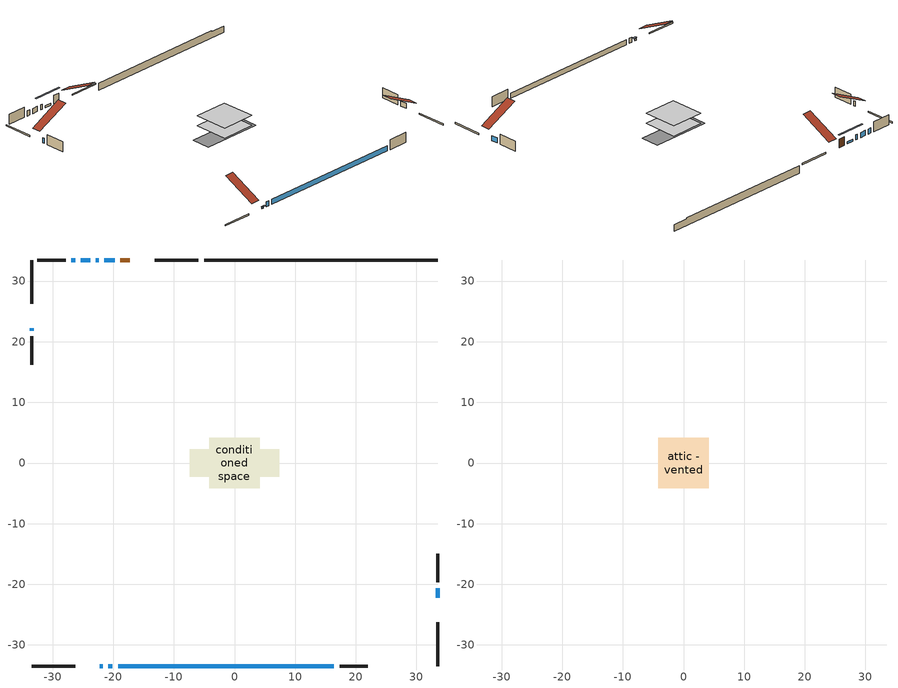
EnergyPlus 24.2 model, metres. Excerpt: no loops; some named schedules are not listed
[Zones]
conditioned space
 floor adiabatic (AdiabaticFloorConstruction): -4.2,-4.2 -4.2,4.2 4.2,4.2 4.2,-4.2 z0.52
 floor foundation (Slab1 construction): -7.35,-2.27 -7.35,2.27 7.35,2.27 7.35,-2.27 z-1.25
 wall outside (RimJoist1 construction): -5.95,33.48 -13.17,33.48 / -33.48,-33.48 -26.26,-33.48 / -33.48,33.48 -33.48,26.26 / 33.48,-33.48 33.48,-26.26 z0.52:0.82
 wall outside (AdiabaticWallConstruction 1): -17.23,33.48 -18.82,33.48 z0.52:2.55
 wall outside (AdiabaticWallConstruction): 33.48,-22.19 33.48,-20.62 / -33.48,22.19 -33.48,21.81 / -22.4,33.48 -22.87,33.48 / -23.8,33.48 -25.32,33.48 / -26.25,33.48 -26.94,33.48 / -20.78,-33.48 -20.13,-33.48 / -19.2,-33.48 16.4,-33.48 z0.52:1.74; -22.19,-33.48 -21.7,-33.48 z0.52:0.95; -19.75,33.48 -21.48,33.48 z0.52:1.03
 wall outside (Wall1 construction): -27.87,33.48 -32.55,33.48 / 17.33,-33.48 22.01,-33.48 / -33.48,20.88 -33.48,16.2 / 33.48,-19.69 33.48,-15.01 z0.52:2.96
 wall foundation (FoundationWall1 construction): -5.02,33.48,-1.25 -5.02,33.48,0.52 29.63,33.48,0.52 29.63,33.48,0.29 33.48,33.48,0.29 33.48,33.48,-1.25
 window (WindowConstruction): 33.48,-22.19 33.48,-20.62 z0.52:1.74
 window (WindowConstruction 6): -22.19,-33.48 -21.71,-33.48 z0.52:0.95
 window (WindowConstruction 7): -33.48,22.19 -33.48,21.81 z0.52:1.74
 window (WindowConstruction 8): -19.75,33.48 -21.48,33.48 z0.52:1.03
 window (WindowConstruction 1): -22.41,33.48 -22.87,33.48 z0.52:1.74
 window (WindowConstruction 2): -23.8,33.48 -25.32,33.48 z0.52:1.74
 window (WindowConstruction 3): -26.25,33.48 -26.94,33.48 z0.52:1.74
 window (WindowConstruction 4): -20.78,-33.48 -20.13,-33.48 z0.52:1.74
 window (WindowConstruction 5): -19.2,-33.48 16.4,-33.48 z0.52:1.74
 door (Door): -17.23,33.48 -18.82,33.48 z0.52:2.55
 ceiling adiabatic (AdiabaticFloorConstruction): 4.2,-4.2 4.2,4.2 -4.2,4.2 -4.2,-4.2 z0.52
attic - vented
 floor to conditioned space (Floor1 construction Reversed): -4.18,-4.18 -4.18,4.18 4.18,4.18 4.18,-4.18 z2.96
 roof outside (Roof1 construction): -16.31,33.48,2.96 -16.31,25.58,6.91 -14.1,25.58,6.91 -14.1,33.48,2.96; -23.12,-33.48,2.96 -23.12,-25.58,6.91 -25.33,-25.58,6.91 -25.33,-33.48,2.96; -33.48,23.12,2.96 -25.58,23.12,6.91 -25.58,25.33,6.91 -33.48,25.33,2.96; 33.48,-23.12,2.96 25.58,-23.12,6.91 25.58,-25.33,6.91 33.48,-25.33,2.96
shading: -21.51,-33.48 -22.39,-33.48 -22.39,-33.89 -21.51,-33.89 z1.15; -24.22,33.48 -17.01,33.48 -17.01,33.77 -24.22,33.77 z3.77
[Building]
Building 1: Terrain=Suburbs
[Site:Location]
Thunder Bay AP_ON: Latitude {deg}=48.37; Longitude {deg}=-89.32; Time Zone {hr}=-5; Elevation {m}=199; Keep Site Location Information=Yes
[Site:GroundTemperature:Shallow]
-2.12691, -4.55874, -4.75348, -3.59946, 1.0333, 5.64449, 9.64214, 12.1745, 12.3897, 10.33, 6.43429, 1.96456
[Site:WaterMainsTemperature]
Calculation Method=Schedule; Temperature Schedule=mains temperature schedule
[Material] Roughness=Rough; Thermal Absorptance=0.9
Name | Thickness {m} | Conductivity {W/m-K} | Density {kg/m3} | Specific Heat {J/kg-K} | Solar Absorptance | Visible Absorptance
asphalt or fiberglass shingles | 0.00635 | 0.162714 | 1121.4 | 1465.45 | 0.4 | 0.4
ceiling loosefill ins | 0.254 | 0.0480833 | 16.02 | 1046.75 | 0.7 | 0.7
ceiling stud and cavity | 0.1397 | 0.118414 | 65.682 | 1177.47 | 0.7 | 0.7
concrete 4.0 in. | 0.1016 | 1.803125 | 2242.8 | 837.4 | 0.7 | 0.7
concrete 8.0 in. | 0.2032 | 1.803125 | 2242.8 | 837.4 | 0.7 | 0.7
door material | 0.04445 | 0.0451087 | 512.64 | 1214.23 | 0.7 | 0.7
floor covering | 0.0127 | 0.0433444 | 54.468 | 1339.84 | 0.6 | 0.6
floor rigid ins; wall rigid ins | 0.512978 | 0.029427 | 32.04 | 1214.23 | 0.7 | 0.7
floor stud and cavity | 0.1397 | 1.75129 | 37.0049 | 1207.88 | 0.7 | 0.7
furniture material conditioned space 1 | 0.1524 | 0.115458 | 640.8 | 1214.23 | 0.6 | 0.6
gypsum board | 0.0127 | 0.160291 | 801 | 837.4 | 0.6 | 0.6
osb sheathing 0.5 in. | 0.0127 | 0.115458 | 512.64 | 1214.23 | 0.7 | 0.7
osb sheathing 0.75 in. | 0.01905 | 0.115458 | 512.64 | 1214.23 | 0.7 | 0.7
rim joist stud and cavity | 0.0508 | 0.271007 | 50.32683 | 1063.81 | 0.6 | 0.6
wall stud and cavity | 0.1397 | 0.12514 | 139.0536 | 1170.24 | 0.7 | 0.7
wall stud and cavity 1 | 0.0889 | 0.380278 | 52.3479 | 1209.89 | 0.7 | 0.7
wall stud and cavity 2 | 0.0889 | 0.391764 | 83.0341 | 1211.67 | 0.7 | 0.7
wood siding | 0.0254 | 0.102417 | 544.68 | 1172.36 | 0.4 | 0.4
wood siding 1; wood siding 2; wood siding 3 | 0.0254 | 0.102417 | 544.68 | 1172.36 | 0.7 | 0.7
[WindowMaterial:SimpleGlazingSystem]
Name | U-Factor {W/m2-K} | Solar Heat Gain Coefficient
WindowMaterial | 3.05079 | 0.68
WindowMaterial 1 | 2.24281 | 0.43
WindowMaterial 2 | 3.07861 | 0.59
WindowMaterial 3 | 2.44268 | 0.58
WindowMaterial 4 | 2.84865 | 0.56
WindowMaterial 5 | 2.82878 | 0.71
WindowMaterial 6 | 3.03773 | 0.52
WindowMaterial 7 | 2.27631 | 0.41
WindowMaterial 8 | 2.28085 | 0.4
[Construction]
AdiabaticFloorConstruction: floor stud and cavity, floor rigid ins, osb sheathing 0.75 in., floor covering
AdiabaticWallConstruction: wood siding 2, wall rigid ins, wall stud and cavity 1, gypsum board
AdiabaticWallConstruction 1: wood siding 3, wall rigid ins, wall stud and cavity 1, gypsum board
Door: door material
Floor1 construction Reversed: gypsum board, ceiling stud and cavity, ceiling loosefill ins
FoundationWall1 construction: concrete 8.0 in.
furniture construction conditioned space 1: furniture material conditioned space 1
PartitionWallConstruction: gypsum board, wall stud and cavity 2, gypsum board
RimJoist1 construction: wood siding 1, rim joist stud and cavity
Roof1 construction: asphalt or fiberglass shingles
Slab1 construction: concrete 4.0 in.
Wall1 construction: wood siding, osb sheathing 0.5 in., wall stud and cavity, gypsum board
WindowConstruction: WindowMaterial
WindowConstruction 1: WindowMaterial 1
WindowConstruction 2: WindowMaterial 2
WindowConstruction 3: WindowMaterial 3
WindowConstruction 4: WindowMaterial 4
WindowConstruction 5: WindowMaterial 5
WindowConstruction 6: WindowMaterial 6
WindowConstruction 7: WindowMaterial 7
WindowConstruction 8: WindowMaterial 8
[Zone] Multiplier=1; Part of Total Floor Area=Yes
Name | Volume {m3}
attic - vented | 43.419
conditioned space | 312.9
[Space]
Name | Zone | Volume {m3}
attic - vented 1 | attic - vented | 43.419
conditioned space 1 | conditioned space | 312.9
[ZoneInfiltration:EffectiveLeakageArea]
infil attic - vented 1: Zone or Space=attic - vented 1; Schedule=Always On Discrete; Effective Air Leakage Area {cm2}=2536.36; Stack Coefficient=0.000274624; Wind Coefficient=1.11967e-05
[ZoneMixing]
whole house fan mix: Zone or Space=attic - vented; Schedule=Always On Continuous; Design Flow Rate Calculation Method=Flow/Zone; Design Flow Rate {m3/s}=0; Source Zone or Space=conditioned space
[SurfaceProperty:ExposedFoundationPerimeter]
Slab1: Exposed Perimeter Calculation Method=TotalExposedPerimeter; Total Exposed Perimeter {m}=38.497
[InternalMass] Zone or ZoneList=conditioned space; Space or SpaceList=conditioned space 1
Name | Construction | Surface Area {m2}
furniture mass conditioned space 1 | furniture construction conditioned space 1 | 55.0001
partition wall mass | PartitionWallConstruction | 137.5
[Lights]
interior lighting: Zone or ZoneList or Space or SpaceList=conditioned space 1; Schedule=interior lighting schedule; Design Level Calculation Method=LightingLevel; Lighting Level {W}=343.2; Return Air Fraction=0; Fraction Radiant=0.6; Fraction Visible=0.2; Fraction Replaceable=1
[People]
occupants: Zone or ZoneList or Space or SpaceList=conditioned space 1; Number of People Schedule=occupants schedule; Number of People Calculation Method=People; Number of People=3; Fraction Radiant=0.314171; Sensible Heat Fraction=0.56303; Activity Level Schedule=occupants activity schedule; Carbon Dioxide Generation Rate {m3/s-W}=0; Enable ASHRAE 55 Comfort Warnings=No; Mean Radiant Temperature Calculation Type=EnclosureAveraged
[ElectricEquipment] Zone or ZoneList or Space or SpaceList=conditioned space 1; Design Level Calculation Method=EquipmentLevel
Name | Schedule | Design Level {W} | Fraction Latent | Fraction Radiant | Fraction Lost
clothes dryer | clothes dryer schedule | 140.772 | 0.015 | 0.081 | 0.85
clothes washer | clothes washer schedule | 32.1985 | 0.03 | 0.162 | 0.7
cooking range | cooking range schedule | 215.147 | 0.08 | 0.432 | 0.2
dishwasher | dishwasher schedule | 66.8632 | 0.3 | 0.18 | 0.4
fridge | fridge schedule | 72.9452 | 0 | 0.6 | 0
mech vent bath fan 0 | mech vent bath fan 0 schedule | 50.2 | 0 | 0 | 1
mech vent house fan | mech vent house fan schedule | 0 | 0 | 0 | 1
mech vent house fan cfis | mech vent house fan cfis schedule | 0 | 0 | 0 | 0
mech vent range fan 0 | mech vent range fan 0 schedule | 57 | 0 | 0 | 1
misc plug loads | misc plug loads schedule | 494.7 | 0.045 | 0.513 | 0.1
whole house fan | Always On Discrete | 0 | 0 | 0 | 1
[OtherEquipment] Zone or ZoneList or Space or SpaceList=conditioned space 1; Design Level Calculation Method=EquipmentLevel
Name | Fuel Type | Schedule | Design Level {W} | Fraction Latent | Fraction Radiant | Fraction Lost
clothes dryer 1 | Electricity | clothes dryer schedule | 0 | 0.015 | 0.081 | 0.85
cooking range 1 | Electricity | cooking range schedule | 0 | 0.08 | 0.432 | 0.2
general water use latent | None | general water use schedule | 62.594 | 1 | 0 | 0
general water use sensible | None | general water use schedule | -61.6891 | 0 | 0.6 | 0
mech vent house fan latent load | None | Always On Discrete | 0 | 1 | 0 | 0
mech vent house fan sensible load | None | Always On Discrete | 0 | 0 | 0 | 0
water heater energy adjustment1 | Electricity | Always On Discrete | 0.01 | 0 | 0 | 1
[ZoneInfiltration:DesignFlowRate] Zone or ZoneList or Space or SpaceList=conditioned space 1; Schedule=Always On Discrete; Design Flow Rate Calculation Method=Flow/Zone; Design Flow Rate {m3/s}=0
infil flow; natural vent flow; whole house fan flow
[AvailabilityManager:Scheduled]
furnace airloop Availability Manager: Schedule=Always On Discrete
[Foundation:Kiva]
Foundation Kiva 1: Initial Indoor Air Temperature {C}=18; Wall Height Above Grade {m}=0.520019; Wall Depth Below Slab {m}=0.2032
[Foundation:Kiva:Settings]
Soil Conductivity {W/m-K}=0.849921; Soil Density {kg/m3}=1842.3; Soil Specific Heat {J/kg-K}=418.7; Ground Solar Absorptivity=0.9; Ground Thermal Absorptivity=0.9; Ground Surface Roughness {m}=0.03; Far-Field Width {m}=40; Deep-Ground Boundary Condition=ZeroFlux; Deep-Ground Depth {m}=40; Minimum Cell Dimension {m}=0.2; Maximum Cell Growth Coefficient=3; Simulation Timestep=Timestep
[Exterior:Lights]
exterior lighting: Schedule=exterior lighting schedule; Design Level {W}=75.6
[EnergyManagementSystem:GlobalVariable]
furnace_airloop_Fan_RTF
infil_program_Qfan
infil_program_Qinf
natural_vent_program_Qnv
natural_vent_program_Qwhf
[EnergyManagementSystem:Sensor]
Name | Output:Variable or Output:Meter Index Key | Output:Variable or Output:Meter
airflow_gain | infil flow | Infiltration Sensible Heat Gain Energy
airflow_gain_1 | natural vent flow | Infiltration Sensible Heat Gain Energy
airflow_gain_2 | whole house fan flow | Infiltration Sensible Heat Gain Energy
airflow_loss | infil flow | Infiltration Sensible Heat Loss Energy
airflow_loss_1 | natural vent flow | Infiltration Sensible Heat Loss Energy
airflow_loss_2 | whole house fan flow | Infiltration Sensible Heat Loss Energy
clg_load_cond |  | Cooling:EnergyTransfer:Zone:CONDITIONED SPACE
clg_sp_s; clg_sp_s_1 | cooling setpoint | Schedule Value
clothes_dryer_exhaust_0_sch_s | clothes dryer exhaust 0 schedule | Schedule Value
cool_season | cooling season schedule | Schedule Value
htg_load_cond |  | Heating:EnergyTransfer:Zone:CONDITIONED SPACE
htg_sp_s; htg_sp_s_1 | heating setpoint | Schedule Value
ig_ee_conv | clothes dryer | Electric Equipment Convective Heating Energy
ig_ee_conv_2 | cooking range | Electric Equipment Convective Heating Energy
ig_ee_conv_4 | fridge | Electric Equipment Convective Heating Energy
ig_ee_conv_5 | misc plug loads | Electric Equipment Convective Heating Energy
ig_ee_conv_6 | whole house fan | Electric Equipment Convective Heating Energy
ig_ee_rad | clothes dryer | Electric Equipment Radiant Heating Energy
ig_ee_rad_2 | cooking range | Electric Equipment Radiant Heating Energy
ig_ee_rad_4 | fridge | Electric Equipment Radiant Heating Energy
ig_ee_rad_5 | misc plug loads | Electric Equipment Radiant Heating Energy
ig_ee_rad_6 | whole house fan | Electric Equipment Radiant Heating Energy
ig_lgt_conv | interior lighting | Lights Convective Heating Energy
ig_lgt_rad | interior lighting | Lights Radiant Heating Energy
ig_lgt_vis | interior lighting | Lights Visible Radiation Heating Energy
ig_oe_conv | clothes dryer 1 | Other Equipment Convective Heating Energy
ig_oe_conv_1 | cooking range 1 | Other Equipment Convective Heating Energy
ig_oe_conv_2 | general water use latent | Other Equipment Convective Heating Energy
ig_oe_conv_3 | general water use sensible | Other Equipment Convective Heating Energy
ig_oe_conv_4 | water heater energy adjustment1 | Other Equipment Convective Heating Energy
ig_oe_rad | clothes dryer 1 | Other Equipment Radiant Heating Energy
ig_oe_rad_1 | cooking range 1 | Other Equipment Radiant Heating Energy
ig_oe_rad_2 | general water use latent | Other Equipment Radiant Heating Energy
ig_oe_rad_3 | general water use sensible | Other Equipment Radiant Heating Energy
ig_oe_rad_4 | water heater energy adjustment1 | Other Equipment Radiant Heating Energy
ig_ppl_conv | occupants | People Convective Heating Energy
ig_ppl_rad | occupants | People Radiant Heating Energy
im_conv | furniture mass conditioned space 1 | Surface Inside Face Convection Heat Gain Energy
im_conv_1 | partition wall mass | Surface Inside Face Convection Heat Gain Energy
im_ig | furniture mass conditioned space 1 | Surface Inside Face Internal Gains Radiation Heat Gain Energy
im_ig_1 | partition wall mass | Surface Inside Face Internal Gains Radiation Heat Gain Energy
im_lgt | furniture mass conditioned space 1 | Surface Inside Face Lights Radiation Heat Gain Energy
im_lgt_1 | partition wall mass | Surface Inside Face Lights Radiation Heat Gain Energy
im_sol | furniture mass conditioned space 1 | Surface Inside Face Solar Radiation Heat Gain Energy
im_sol_1 | partition wall mass | Surface Inside Face Solar Radiation Heat Gain Energy
im_surf | furniture mass conditioned space 1 | Surface Inside Face Net Surface Thermal Radiation Heat Gain Energy
im_surf_1 | partition wall mass | Surface Inside Face Net Surface Thermal Radiation Heat Gain Energy
mech_vent_bath_fan_0_sch_s | mech vent bath fan 0 schedule | Schedule Value
mech_vent_range_fan_0_sch_s | mech vent range fan 0 schedule | Schedule Value
mv_conv | mech vent bath fan 0 | Electric Equipment Convective Heating Energy
mv_conv_1 | mech vent house fan | Electric Equipment Convective Heating Energy
mv_conv_2 | mech vent house fan cfis | Electric Equipment Convective Heating Energy
mv_conv_3 | mech vent range fan 0 | Electric Equipment Convective Heating Energy
mv_conv_4 | mech vent house fan latent load | Other Equipment Convective Heating Energy
mv_conv_5 | mech vent house fan sensible load | Other Equipment Convective Heating Energy
mv_rad | mech vent bath fan 0 | Electric Equipment Radiant Heating Energy
mv_rad_1 | mech vent house fan | Electric Equipment Radiant Heating Energy
mv_rad_2 | mech vent house fan cfis | Electric Equipment Radiant Heating Energy
mv_rad_3 | mech vent range fan 0 | Electric Equipment Radiant Heating Energy
mv_rad_4 | mech vent house fan latent load | Other Equipment Radiant Heating Energy
mv_rad_5 | mech vent house fan sensible load | Other Equipment Radiant Heating Energy
natural_vent_s | natural vent schedule | Schedule Value
out_pb_s |  | Site Outdoor Air Barometric Pressure
out_wt_s |  | Site Outdoor Air Humidity Ratio
site_vw_s |  | Site Wind Speed
ss_back_out | Window1 | Surface Window Shortwave from Zone Back Out Window Heat Transfer Rate
ss_back_out_1 | Window11 | Surface Window Shortwave from Zone Back Out Window Heat Transfer Rate
ss_back_out_2 | Window12 | Surface Window Shortwave from Zone Back Out Window Heat Transfer Rate
ss_back_out_3 | Window13 | Surface Window Shortwave from Zone Back Out Window Heat Transfer Rate
ss_back_out_4 | Window2 | Surface Window Shortwave from Zone Back Out Window Heat Transfer Rate
ss_back_out_5 | Window3 | Surface Window Shortwave from Zone Back Out Window Heat Transfer Rate
ss_back_out_6 | Window4 | Surface Window Shortwave from Zone Back Out Window Heat Transfer Rate
ss_back_out_7 | Window5 | Surface Window Shortwave from Zone Back Out Window Heat Transfer Rate
ss_back_out_8 | Window7 | Surface Window Shortwave from Zone Back Out Window Heat Transfer Rate
ss_conv | Door1 | Surface Inside Face Convection Heat Gain Energy
ss_conv_1 | Window1 | Surface Inside Face Convection Heat Gain Energy
ss_conv_2 | Window11 | Surface Inside Face Convection Heat Gain Energy
ss_conv_3 | Window12 | Surface Inside Face Convection Heat Gain Energy
ss_conv_4 | Window13 | Surface Inside Face Convection Heat Gain Energy
ss_conv_5 | Window2 | Surface Inside Face Convection Heat Gain Energy
ss_conv_6 | Window3 | Surface Inside Face Convection Heat Gain Energy
ss_conv_7 | Window4 | Surface Inside Face Convection Heat Gain Energy
ss_conv_8 | Window5 | Surface Inside Face Convection Heat Gain Energy
ss_conv_9 | Window7 | Surface Inside Face Convection Heat Gain Energy
ss_ig | Door1 | Surface Inside Face Internal Gains Radiation Heat Gain Energy
ss_ig_1 | Window1 | Surface Inside Face Internal Gains Radiation Heat Gain Energy
ss_ig_2 | Window11 | Surface Inside Face Internal Gains Radiation Heat Gain Energy
ss_ig_3 | Window12 | Surface Inside Face Internal Gains Radiation Heat Gain Energy
ss_ig_4 | Window13 | Surface Inside Face Internal Gains Radiation Heat Gain Energy
ss_ig_5 | Window2 | Surface Inside Face Internal Gains Radiation Heat Gain Energy
ss_ig_6 | Window3 | Surface Inside Face Internal Gains Radiation Heat Gain Energy
ss_ig_7 | Window4 | Surface Inside Face Internal Gains Radiation Heat Gain Energy
ss_ig_8 | Window5 | Surface Inside Face Internal Gains Radiation Heat Gain Energy
ss_ig_9 | Window7 | Surface Inside Face Internal Gains Radiation Heat Gain Energy
ss_lgt | Door1 | Surface Inside Face Lights Radiation Heat Gain Energy
ss_sol | Door1 | Surface Inside Face Solar Radiation Heat Gain Energy
ss_surf | Door1 | Surface Inside Face Net Surface Thermal Radiation Heat Gain Energy
ss_surf_1 | Window1 | Surface Inside Face Net Surface Thermal Radiation Heat Gain Energy
ss_surf_2 | Window11 | Surface Inside Face Net Surface Thermal Radiation Heat Gain Energy
ss_surf_3 | Window12 | Surface Inside Face Net Surface Thermal Radiation Heat Gain Energy
ss_surf_4 | Window13 | Surface Inside Face Net Surface Thermal Radiation Heat Gain Energy
ss_surf_5 | Window2 | Surface Inside Face Net Surface Thermal Radiation Heat Gain Energy
ss_surf_6 | Window3 | Surface Inside Face Net Surface Thermal Radiation Heat Gain Energy
ss_surf_7 | Window4 | Surface Inside Face Net Surface Thermal Radiation Heat Gain Energy
ss_surf_8 | Window5 | Surface Inside Face Net Surface Thermal Radiation Heat Gain Energy
ss_surf_9 | Window7 | Surface Inside Face Net Surface Thermal Radiation Heat Gain Energy
ss_trans_in | Window1 | Surface Window Transmitted Solar Radiation Rate
ss_trans_in_1 | Window11 | Surface Window Transmitted Solar Radiation Rate
ss_trans_in_2 | Window12 | Surface Window Transmitted Solar Radiation Rate
ss_trans_in_3 | Window13 | Surface Window Transmitted Solar Radiation Rate
ss_trans_in_4 | Window2 | Surface Window Transmitted Solar Radiation Rate
ss_trans_in_5 | Window3 | Surface Window Transmitted Solar Radiation Rate
ss_trans_in_6 | Window4 | Surface Window Transmitted Solar Radiation Rate
ss_trans_in_7 | Window5 | Surface Window Transmitted Solar Radiation Rate
ss_trans_in_8 | Window7 | Surface Window Transmitted Solar Radiation Rate
ss_trans_out | Window1 | Surface Inside Face Initial Transmitted Diffuse Transmitted Out Window Solar Radiation Rate
ss_trans_out_1 | Window11 | Surface Inside Face Initial Transmitted Diffuse Transmitted Out Window Solar Radiation Rate
ss_trans_out_2 | Window12 | Surface Inside Face Initial Transmitted Diffuse Transmitted Out Window Solar Radiation Rate
ss_trans_out_3 | Window13 | Surface Inside Face Initial Transmitted Diffuse Transmitted Out Window Solar Radiation Rate
ss_trans_out_4 | Window2 | Surface Inside Face Initial Transmitted Diffuse Transmitted Out Window Solar Radiation Rate
ss_trans_out_5 | Window3 | Surface Inside Face Initial Transmitted Diffuse Transmitted Out Window Solar Radiation Rate
ss_trans_out_6 | Window4 | Surface Inside Face Initial Transmitted Diffuse Transmitted Out Window Solar Radiation Rate
ss_trans_out_7 | Window5 | Surface Inside Face Initial Transmitted Diffuse Transmitted Out Window Solar Radiation Rate
ss_trans_out_8 | Window7 | Surface Inside Face Initial Transmitted Diffuse Transmitted Out Window Solar Radiation Rate
s_conv | Floor1 | Surface Inside Face Convection Heat Gain Energy
s_conv_1 | FoundationWall1 | Surface Inside Face Convection Heat Gain Energy
s_conv_10 | Wall1:180 | Surface Inside Face Convection Heat Gain Energy
s_conv_11 | Wall1:270 | Surface Inside Face Convection Heat Gain Energy
s_conv_12 | Wall1:90 | Surface Inside Face Convection Heat Gain Energy
s_conv_2 | inferred conditioned ceiling | Surface Inside Face Convection Heat Gain Energy
s_conv_3 | inferred conditioned floor | Surface Inside Face Convection Heat Gain Energy
s_conv_4 | RimJoist1:0 | Surface Inside Face Convection Heat Gain Energy
s_conv_5 | RimJoist1:180 | Surface Inside Face Convection Heat Gain Energy
s_conv_6 | RimJoist1:270 | Surface Inside Face Convection Heat Gain Energy
s_conv_7 | RimJoist1:90 | Surface Inside Face Convection Heat Gain Energy
s_conv_8 | Slab1 | Surface Inside Face Convection Heat Gain Energy
s_conv_9 | Wall1:0 | Surface Inside Face Convection Heat Gain Energy
s_ig | Floor1 | Surface Inside Face Internal Gains Radiation Heat Gain Energy
s_ig_1 | FoundationWall1 | Surface Inside Face Internal Gains Radiation Heat Gain Energy
s_ig_10 | Wall1:180 | Surface Inside Face Internal Gains Radiation Heat Gain Energy
s_ig_11 | Wall1:270 | Surface Inside Face Internal Gains Radiation Heat Gain Energy
s_ig_12 | Wall1:90 | Surface Inside Face Internal Gains Radiation Heat Gain Energy
s_ig_2 | inferred conditioned ceiling | Surface Inside Face Internal Gains Radiation Heat Gain Energy
s_ig_3 | inferred conditioned floor | Surface Inside Face Internal Gains Radiation Heat Gain Energy
s_ig_4 | RimJoist1:0 | Surface Inside Face Internal Gains Radiation Heat Gain Energy
s_ig_5 | RimJoist1:180 | Surface Inside Face Internal Gains Radiation Heat Gain Energy
s_ig_6 | RimJoist1:270 | Surface Inside Face Internal Gains Radiation Heat Gain Energy
s_ig_7 | RimJoist1:90 | Surface Inside Face Internal Gains Radiation Heat Gain Energy
s_ig_8 | Slab1 | Surface Inside Face Internal Gains Radiation Heat Gain Energy
s_ig_9 | Wall1:0 | Surface Inside Face Internal Gains Radiation Heat Gain Energy
s_lgt | Floor1 | Surface Inside Face Lights Radiation Heat Gain Energy
s_lgt_1 | FoundationWall1 | Surface Inside Face Lights Radiation Heat Gain Energy
s_lgt_10 | Wall1:180 | Surface Inside Face Lights Radiation Heat Gain Energy
s_lgt_11 | Wall1:270 | Surface Inside Face Lights Radiation Heat Gain Energy
s_lgt_12 | Wall1:90 | Surface Inside Face Lights Radiation Heat Gain Energy
s_lgt_2 | inferred conditioned ceiling | Surface Inside Face Lights Radiation Heat Gain Energy
s_lgt_3 | inferred conditioned floor | Surface Inside Face Lights Radiation Heat Gain Energy
s_lgt_4 | RimJoist1:0 | Surface Inside Face Lights Radiation Heat Gain Energy
s_lgt_5 | RimJoist1:180 | Surface Inside Face Lights Radiation Heat Gain Energy
s_lgt_6 | RimJoist1:270 | Surface Inside Face Lights Radiation Heat Gain Energy
s_lgt_7 | RimJoist1:90 | Surface Inside Face Lights Radiation Heat Gain Energy
s_lgt_8 | Slab1 | Surface Inside Face Lights Radiation Heat Gain Energy
s_lgt_9 | Wall1:0 | Surface Inside Face Lights Radiation Heat Gain Energy
s_sol | Floor1 | Surface Inside Face Solar Radiation Heat Gain Energy
s_sol_1 | FoundationWall1 | Surface Inside Face Solar Radiation Heat Gain Energy
s_sol_10 | Wall1:180 | Surface Inside Face Solar Radiation Heat Gain Energy
s_sol_11 | Wall1:270 | Surface Inside Face Solar Radiation Heat Gain Energy
s_sol_12 | Wall1:90 | Surface Inside Face Solar Radiation Heat Gain Energy
s_sol_2 | inferred conditioned ceiling | Surface Inside Face Solar Radiation Heat Gain Energy
s_sol_3 | inferred conditioned floor | Surface Inside Face Solar Radiation Heat Gain Energy
s_sol_4 | RimJoist1:0 | Surface Inside Face Solar Radiation Heat Gain Energy
s_sol_5 | RimJoist1:180 | Surface Inside Face Solar Radiation Heat Gain Energy
s_sol_6 | RimJoist1:270 | Surface Inside Face Solar Radiation Heat Gain Energy
s_sol_7 | RimJoist1:90 | Surface Inside Face Solar Radiation Heat Gain Energy
s_sol_8 | Slab1 | Surface Inside Face Solar Radiation Heat Gain Energy
s_sol_9 | Wall1:0 | Surface Inside Face Solar Radiation Heat Gain Energy
s_surf | Floor1 | Surface Inside Face Net Surface Thermal Radiation Heat Gain Energy
s_surf_1 | FoundationWall1 | Surface Inside Face Net Surface Thermal Radiation Heat Gain Energy
s_surf_10 | Wall1:180 | Surface Inside Face Net Surface Thermal Radiation Heat Gain Energy
s_surf_11 | Wall1:270 | Surface Inside Face Net Surface Thermal Radiation Heat Gain Energy
